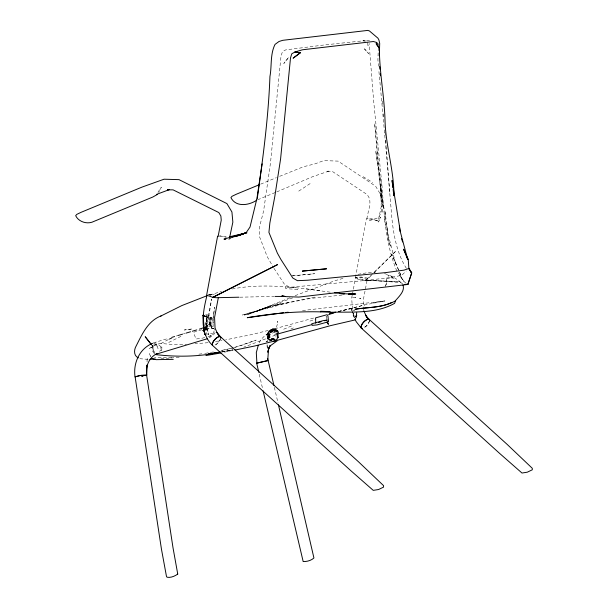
<?xml version="1.0" encoding="UTF-8"?>
<svg xmlns="http://www.w3.org/2000/svg" width="608" height="608" viewBox="0 0 608 608"><rect width="100%" height="100%" fill="white"/><g stroke="black" fill="none" stroke-linecap="round" stroke-linejoin="round"><path stroke-width="0.46" stroke-dasharray="3.04 2.28" d="M206.363 316.517L206.401 327.074L206.211 318.41M212.131 328.715L210.71 322.795L211.029 317.399C211.994 320.188 208.628 328.502 213.332 328.776L212.633 316.988L210.938 317.391L210.9 326.002L206.766 323.266L207.89 329.946L204.79 326.42L206.69 318.508M206.507 318.212L206.393 326.116L208.825 334.826L206.241 326.2L205.945 323.038M211.029 317.399L210.9 326.002L207.298 316.798M206.971 318.866L206.834 326.063L209.547 326.154L210.239 315.803L208.346 315.476L206.834 326.063L206.439 318.82M154.592 353.97L152.897 351.546L152.152 348.224L152.205 347.822L153.269 348.042L154.075 345.07L155.504 344.105L157.51 344.166L159.684 345.443L160.611 346.765L161.12 346.514L160.725 347.039L161.872 346.94L161.789 350.299L161.059 351.249M147.068 361.372L147.159 358.614L147.007 361.365M378.313 47.629L377.91 59.888L378.45 66.196M269.04 337.235L269.633 333.473L268.645 334.947L267.619 334.461L268.341 332.606L266.942 335.662C267.11 332.28 270.248 329.84 273.159 328.685L274.96 328.685L276.61 329.635L277.886 332.12M268.972 337.265L269.633 333.473L268.675 334.955L267.406 334.309L268.341 332.606L267.558 334.43C266.836 332.812 269.899 329.832 271.898 329.779L270.925 330.19L273.182 329.194L252.039 334.506L225.682 339.849M206.234 326.701L205.93 330.798L205.132 328.252M274.664 339.074C271.791 339.203 267.733 337.098 270.621 334.005M274.398 339.454L270.826 339.165L267.505 337.926L268.675 337.622L267.505 337.926L268.5 337.212L269.116 333.921L272.133 330.881L274.079 330.266L275.47 330.874L274.254 331.474L275.53 330.988L275.5 333.382M213.735 314.496L212.929 322.909L209.274 323.175L208.111 317.14M213.841 313.584L214.601 307.215L213.134 317.346L213.545 322.909M208.795 316.365L211.622 299.106M208.278 316.236L211.531 299.083M352.207 295.252L351.698 297.935L352.511 310.597M352.382 294.356L355.642 277.347L361.114 277.043L367.498 278.099L363.257 300.238L363.812 310.148M268.379 336.072L268.12 337.394L267.558 336.171L268.379 336.072L267.923 334.522L268.774 334.734L267.406 335.046L268.774 334.734M364.899 280.379L399.631 281.603L364.899 280.379L357.778 279.118L355.361 277.978L366.366 218.789L372.263 218.979L378.465 221.099L380.654 217.132L378.602 221.966L378.047 221.821L381.619 204.812L380.684 194.682L375.653 186.246L338.101 161.12L323.798 160.596L315.104 163.826L303.422 166.752L277.172 177.323M267.611 341.293L269.101 334.263L278.198 330.98L278.7 332.386M214.138 330.805L213.537 333.154L210.132 336.27L210.224 336.855L207.647 336.596L212.747 335.099L212.382 333.541L206.902 334.088L205.147 330.167M205.124 329.696L205.504 328.252L208.521 326.45L211.341 326.8L215.148 329.696M274.9 332.325L277.833 322.673L277.316 321.32L277.826 322.635M352.617 308.704L351.72 308.575L351.348 309.73L351.956 311.129L351.964 309.738L354.358 310.764L354.494 309.936L355.224 310.414M338.2 311.516L351.72 308.575L351.698 310.544M152.205 347.822L152.98 345.526M220.309 339.234L217.679 343.292L215.133 345.002M268.85 334.544L270.21 330.881L271.312 331.413L271.214 330.334L271.753 331.185L273.402 329.148L273.38 330.364L274.451 329.452L274.96 330.478L275.682 329.81L276.746 332.204M369.588 320.431C368.76 323.441 366.822 326.412 363.865 327.674M385.708 285.509L386.574 283.229L386.346 279.498L386.574 283.229L385.077 286.9M220.833 338.056L219.762 340.708L217.451 343.512L214.784 345.39M369.573 320.728L368.494 323.38L366.183 326.184L363.516 328.054M259.251 342.844L260.733 339.758L265.331 335.206L274.892 328.746L314.929 317.688M271.571 332.348L272.916 331.109M215.095 332.454L213.119 335.646L207.944 338.39M157.943 192.257L161.302 187.256L158.855 192.523M367.498 278.099L366.29 279.817L364.39 279.832L358.234 278.654L355.642 277.347M274.558 329.939L272.886 328.829L269.884 330.608L267.201 334.142L269.792 330.706M159.623 351.378L160.725 349.988L161.789 350.299L160.74 349.676L160.816 347.312L161.872 346.94M371.351 275.432L367.323 279.429L361.144 277.438L355.779 277.263L355.9 278.046L357.778 279.118M374.042 272.764L396.196 250.762L373.464 272.863M372.795 273.516L366.784 279.361L366.905 280.151L400.041 282.477L402.716 283.548M273.995 268.364L284.407 284.187L288.663 286.725L291.84 287.12L364.815 280.546L387.706 277.879L400.186 275.69L402.222 274.862L406.212 271.031M400.908 275.409L391.75 254.098L400.847 275.211L400.3 275.91L403.902 281.344C394.577 266.783 402.618 281.656 406.174 283.199M271.343 340.351L275.629 336.771M298.726 191.125L311.387 182.757M273.228 330.904L274.482 330.083L274.094 329.361L274.39 330.144M153.474 344.067L155.314 342.942C165.71 343.801 176.145 345.283 186.595 344.242M269.884 330.608L273.159 328.685M168.705 342.448L181.556 336.042M160.915 343.528L168.606 339.454M204.258 327.826L207.769 325.918L205.192 327.218M205.276 326.716L208.331 325.28L210.284 325.288L213.514 326.792M290.844 328.996L293.345 327.925M260.657 184.156L276.306 177.68M257.61 199.812L275.865 192.257M276.739 191.9L312.193 176.86L329.202 170.962L327.203 171.198L332.166 171.327L365.218 193.291C374.254 199.067 367.604 210.832 366.92 218.933L372.286 219.108L377.925 221.038L378.047 221.821M289.925 297.798L247.851 314.579L271.244 305.816L244.492 315.104L281.61 303.422L242.22 315.035L290.54 302.123M295.093 295.67L334.415 280.873L343.452 278.244M283.685 329.217L292.585 325.561M275.53 335.084L243.778 347.176M269.701 336.969L267.619 337.691L267.482 338.352L266.897 337.744L270.005 339.91L271.411 340.199L270.005 339.91L267.968 338.094L267.201 338.436L270.302 340.708M272.977 339.127L266.068 341.894L276.959 339.059L270.256 338.603L275.789 339.477M152.699 350.983L153.748 350.58L153.224 348.194L152.152 348.224M229.292 239.149L231.055 238.488M152.897 351.546L153.946 351.143L154.713 352.693L156.013 353.461M292.737 297.859L256.91 311.076L271.244 305.816M228.517 239.233L230.272 238.594M309.951 321.077L315.985 318.987M153.383 342.859L168.431 338.367M176.404 335.996L178.167 335.464M183.479 333.883L185.25 333.351M201.734 329.756L194.15 332.021L193.663 333.176L196.072 339.021L202.639 338.116L206.849 336.862M232.948 348.012L221.244 350.763M233.837 347.753L256.15 340.108L240.753 345.678L231.891 348.11M209.768 294.926L221.456 291.521M338.367 311.562L364.891 304.904L384.91 300.945L300.398 310.794M274.482 330.083L272.536 330.623L274.079 330.266M275.926 334.522L274.109 335.023M232.659 350.345L222.976 352.556M338.474 311.592L364.891 304.904M230.113 348.597L220.066 350.725M314.754 297.122L274.542 305.414L310.437 298.429L343.406 294.903M141.77 376.496L143.382 376.162M267.307 337.44L268.5 337.212M222.034 351.842L232.894 349.828M205.154 353.377L215.407 351.553M373.084 303.05L384.91 300.945M141.231 376.557L142.918 376.261M357.914 274.36L367.886 272.627L375.372 272.331M221.008 351.857L232.879 349.805M208.111 342.692L195.031 343.748M215.513 341.491L221.988 340.45M232.172 288.975C261.486 283.381 291.62 286.756 320.902 290.882M222.087 351.979L233.176 350.314M198.854 354.183L204.25 353.491M218.166 236.269L220.164 236.033L226.108 237.112M369.246 220.757L378.647 217.573L381.315 212.025L380.904 192.592L381.155 197.744L374.68 123.515L382.12 201.491L383.633 208.483L380.198 185.341L382.12 201.491L385.077 211.827L388.778 241.026L390.822 246.863L388.17 240.715L387.562 231.025L385.358 218.637L385.077 211.827L384.735 221.244L395.785 264.206L394.934 263.834L396.37 264.191M273.927 339.72L270.438 340.085L270.826 339.165L268.918 339.234L268.766 337.767M179.162 357.23L170.042 358.066M292.425 275.842L314.602 273.722L292.296 275.88M386.392 278.426L392.646 277.902M160.93 358.735L169.13 358.135M171.79 357.261L154.478 357.413M147.964 359.351L139.855 358.712M207.852 294.401L214.206 294.743M239.871 297.19L274.041 296.446M213.948 328.472L212.048 328.692L209.274 323.175L209.616 317.399L208.643 317.27M205.595 314.883L207.655 315.012L204.873 314.86M365.925 41.01L363.12 40.82L324.406 44.946L285.692 49.894L282.568 51.596L281.071 55.51L270.469 163.096L263.583 211.105L259.502 226.989L259.297 236.155L267.246 256.728L273.478 267.573M206.241 315.195L207.039 315.263M209.426 295.397L210.953 295.556M364.914 41.032L363.12 40.82L367.414 40.371L370.158 40.994M219.807 235.866L226.533 237.097M209.023 294.363L212.382 294.774M306.166 288.838L330.927 292.281M384.476 273.554C391.028 275.485 397.275 278.943 402.253 283.579M406.402 268.371C395.527 251.271 392.532 228.889 391.096 208.802C387.174 162.458 383.2 116.105 378.754 69.806M363.204 176.715L372.704 182.506M272.886 328.829L273.395 329.437M398.141 272.81L399.76 274.542L402.222 274.862M278.251 332.804L276.245 329.384L278.304 332.622M352.359 311.843L353.924 314.868L354.297 317.855M352.351 311.836L353.476 313.812L352.572 312.618M150.609 356.182L149.218 353.62L150.526 356.797M277.081 332.044L276.473 330.813L277.05 332.052M354.297 317.65L352.815 314.503L352.572 311.501M205.139 327.925L206.173 330.82L205.063 327.302M396.857 271.084C385.814 244.766 384.21 216.152 382.181 188.1L373.608 100.442L369.109 43.381M275.682 329.81L276.161 331.869M274.36 387.296L278.008 402.998M259.244 374.247L262.466 388.102M351.72 308.575L351.956 311.129M367.65 43.183L368.068 45.585L367.528 42.089M381.946 197.706L375.691 150.693L381.619 186.063L382.63 213.028M326.42 318.835L326.169 316.358L326.245 319.512M386.24 146.498L389.827 193.602M274.451 329.452L274.535 330.448M385.084 132.476L385.312 135.28M385.7 139.954L386.156 145.563M382.668 101.034L383.063 106.529M383.587 113.848L383.785 116.592M267.284 348.544L267.049 343.93L267.262 348.559M270.454 331.436L270.37 332.652L270.454 331.436M268.075 334.012L267.064 334.453L268.075 334.012M364.428 48.838L368.592 53.557L364.428 48.838M275.295 329.407L274.945 330.243L275.796 330.03L274.831 330.053L275.295 329.407M354.198 316L353.97 316.532L353.111 313.781L354.198 316M288.405 57.699L283.83 63.437L288.405 57.699M276.807 330.007L276.062 330.266L276.807 330.007M156.362 344.485L148.952 348.764L156.378 344.508L158.042 348.498L156.378 344.508M273.676 330.82L265.331 335.206L273.676 330.82M268.827 337.698L268.189 338.033L267.801 336.148L267.991 337.577L268.827 337.698M273.121 329.323L272.604 329.528L274.147 329.422L273.121 329.323M209.137 328.525L202.396 330.752L209.137 328.525M185.136 329.855L184.361 330.007L192.516 328.905L185.136 329.855M355.665 297.578L352.678 297.487L355.718 297.586M297.57 289.499L285.722 288.602L285.243 286.946L296.544 287.858L297.57 289.499M360.179 298.475L359.564 298.308L360.742 298.65L360.179 298.475M393.657 278.304L389.447 277.035L387.706 275.006L391.605 276.268L393.657 278.304M269.093 335.114L268.675 334.955L269.093 335.114M270.317 339.773L267.74 338.314L270.317 339.773M152.988 346.53L151.802 345.108L152.988 346.53M277.841 332.014L276.61 329.635L277.833 332.029"/><path stroke-width="0.91" d="M146.946 365.058L146.627 375.182L146.764 365.94M379.301 55.708L379.704 43.396L378.89 39.908L377.94 38.175L369.428 30.947L367.81 30.4L282.773 40.31L279.026 41.481L275.059 44.384C270.036 54.218 271.928 65.922 269.937 76.54C268.432 117.367 262.983 157.92 257.283 198.337M395.306 301.12L394.645 303.316C375.592 314.093 351.751 311.668 330.486 312.284C302.662 310.665 274.732 312.915 247.304 317.703L283.495 312.763M262.124 163.848L256.956 198.345L250.032 227.02L246.042 232.818L239.871 235.152M355.794 316.677L356.204 317.026L356.714 312.725M218.318 297.73L214.571 317.444L215.057 328.092L217.504 333.534L220.856 337.759M217.611 236.124L206.598 295.313M218.166 236.269L221.244 220.134L220.864 216L218.812 212.549L173.098 189.856L167.474 189.81L169.472 189.574L156.499 194.4M206.986 295.435C202.935 311.615 198.854 332.188 212.344 345.192L212.184 344.417C213.089 340.769 215.81 337.645 219.404 336.444L216.851 332.363L220.696 336.984M229.474 238.26L232.856 222.148L231.929 212.01L226.898 203.581L179.026 179.649L164.069 179.208L141.922 187.135L81.069 212.321L76.798 214.381L75.658 215.665C78.394 221.464 85.918 224.116 91.937 222.224L152.783 197.038L157.381 194.461M267.915 351.348L269.526 346.355L270.454 345.428L268.592 348.582L267.702 360.628L256.918 363.128L256.302 352.617L258.271 345.306M267.725 352.336L269.526 346.355L278.19 340.085L330.684 325.599L354.76 320.013L355.954 317.817M407.292 258.468L403.59 249.196L408.219 259.289L408.88 268.478L411.358 272.703L408.796 268.333L411.722 272.886L407.862 284.453L298.802 297.076L285.76 296.62L281.861 295.853L284.544 296.294M407.862 284.453L411.722 272.886M356.052 316.023L356.767 315.263L355.992 316.19L356.204 317.026M156.978 353.544C148.914 357.603 145.35 366.434 146.71 375.113L146.353 375.394M152.661 343.322C139.407 348.604 133.053 363.227 135.029 376.884L141.36 375.288L146.71 375.113M161.242 315.848C147.964 320.826 142.249 333.982 136.283 345.747C133.897 349.57 133.494 355.855 138.366 357.854M408.88 268.478L404.001 270.142L385.746 272.597L307.77 280.212L297.434 280.683L292.82 278.031L280.774 259.259L277.377 253.118L268.926 232.4L269.868 222.931L274.786 196.604L280.592 158.924L290.525 57.859L291.787 53.8L295.078 51.938L302.518 49.78L373.411 41.519L376.557 42.438L378.001 43.753L378.123 45.304M212.8 297.434L277.59 264.586L212.777 297.304L207.146 295.382M160.611 316.16L181.883 305.558L206.606 295.883M169.404 339.089L171.783 337.987M391.788 302.434C380.342 308.036 367.179 307.093 354.928 309.267C368.433 307.101 383.055 307.906 395.276 300.914C398.818 296.59 405.308 291.027 402.929 284.84M256.918 363.128L257.306 362.999M258.917 184.878L236.314 194.233L232.043 196.293L230.903 197.57C235.798 207.548 249.098 205.413 256.743 200.176M238.161 235.706L246.042 232.818L223.949 239.104L225.796 239.332M236.216 236.261L246.042 232.818L231.83 237.492M199.416 329.126L204.364 327.492M207.115 338.808L155.519 354.38M328.67 314.572L333.99 312.892M236.299 236.17L240.76 234.802M171.973 337.311L174.633 336.52M178.167 335.464L182.598 334.142M186.139 333.085L190.562 331.77M192.333 331.238L196.764 329.916M318.417 322.514L321.077 321.776M324.626 320.796L327.286 320.059L323.251 320.621L311.714 323.806M277.712 333.974L312.124 324.535M277.643 333.397L276.83 333.617L277.468 337.197L277.202 339.173L275.804 340.678L273.304 341.156M329.354 313.736L335.494 312.155M275.781 340.723L254.501 346.036L235.03 350.033M229.695 236.717L246.985 232.811M220.225 352.176C199.074 356.85 177.179 357.078 155.716 354.616M220.096 352.017L208.217 354.061L220.233 352.26M205.937 355.536L221.198 352.929M285.372 312.542L288.192 312.216M220.263 336.558L218.257 336.794L215.589 338.664L213.279 341.468L212.207 344.12L212.777 345.618L350.884 470.736L373.244 490.36L378.548 489.524L383.557 487.13L383.58 485.648L358.37 461.67L220.263 336.558L220.833 338.056M312.079 325.364L317.019 324.923L328.548 321.746L327.91 315.696L327.112 314.686L315.582 317.87L315.75 323.251M348.726 294.485L355.726 293.976L348.521 294.158M173.257 359.343L156.112 359.67L151.612 358.31M407.626 259.312L408.219 259.289L407.542 259.16M149.842 359.298L155.458 359.13M238.921 297.213L216.144 297.715L212.777 297.304M274.991 296.423L285.441 296.446M348.468 294.257L354.7 294.226L339.591 293.512M339.971 293.603L344.386 293.854L334.567 292.782M404.556 284.4L407.907 284.415L406.927 284.225M205.983 334.438L204.455 333.959L205.588 334.894M369.55 320.234L369.436 319.656L368.136 319.116L365.59 315.035L368.136 319.116C364.633 320.287 361.98 323.289 360.939 326.792L361.517 328.29L499.624 453.401L521.983 473.032L527.28 472.196L532.289 469.802L532.312 468.32L507.102 444.342L368.995 319.223L366.996 319.458L364.329 321.336L362.011 324.132L360.916 327.081L361.076 327.864L362.376 328.404M277.347 337.09L278.19 337.676M369.436 319.656L366.236 316.206L363.789 310.764M361.076 327.864L356.144 321.586L355.034 319.223M330.486 312.284L329.984 311.615L320.659 311.266L320.796 311.919M379.377 48.146L376.268 43.958L376.557 42.438L376.268 43.958L379.377 48.146C379.4 72.816 384.514 97.075 385.062 121.714C385.936 146.642 394.06 170.734 393.931 195.685M327.309 322.065L328.366 324.345L327.096 321.913M401.493 238.625L402.663 241.961M276.936 333.777L277.073 334.248M407.406 258.4L400.467 232.324L392.046 180.439L392.897 187.614M273.934 385.449L268.136 360.514L256.675 363.166L258.818 372.4M278.441 404.844L313.926 557.984C311.167 560.576 306.896 561.693 303.172 561.564L263.112 390.876M277.689 333.45L278.327 337.288M400.064 231.58L399.403 226.123L399.509 227.886M393.11 189.407L393.429 192.105M393.642 193.899L393.855 195.692M380.312 73.895L380.486 75.787M379.711 66.508L379.901 69.213M267.801 358.697L267.702 360.628L267.642 358.773M177.741 574.074C174.792 576.179 170.612 578.003 167.025 577.212L166.47 576.392L161.462 549.191L135.105 376.77L139.969 375.508L146.634 375.227L172.991 547.648L177.741 574.074M300.246 52.797L293.102 58.201L300.253 52.812L295.078 51.938L300.253 52.812M203.384 315.134L202.988 315.377L203.384 315.134M326.443 268.82L302.381 271.1L326.443 268.82M207.936 317.338L203.254 315.552L204.083 331.831L203.254 315.552L207.936 317.338M151.202 344.402L145.19 336.71L151.225 344.409"/></g></svg>
